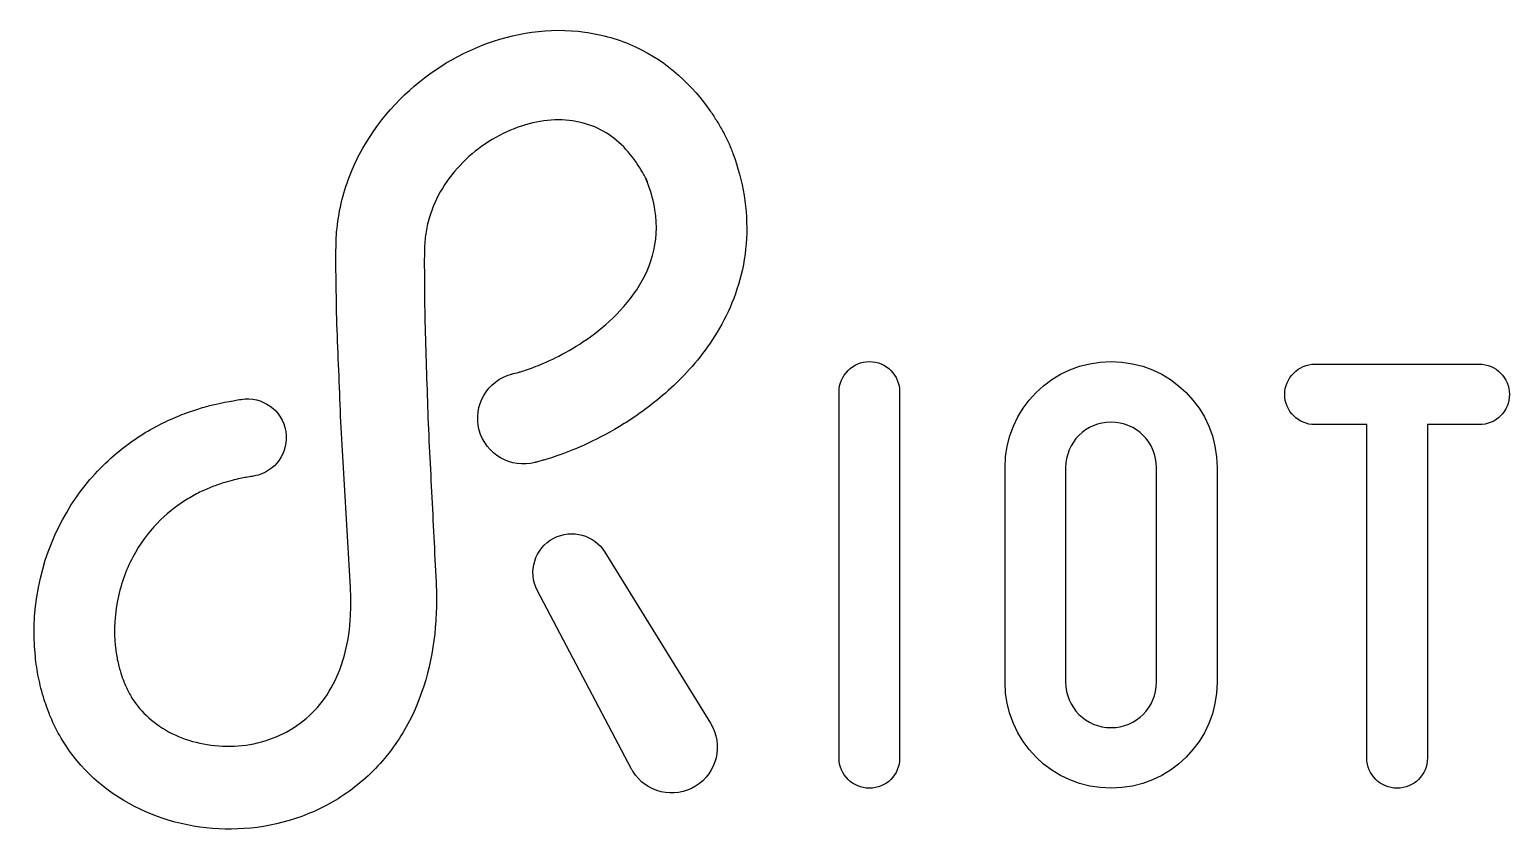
# Model space of a CAD drawing. Extents: x 73.1 to 83.1, y 177.4 to 182.9.
import ezdxf

# ---------------------------------------------------------------- set-up
doc = ezdxf.new("R2010")
doc.units = 0
doc.layers.add('Layer_1', color=7, linetype='CONTINUOUS')

msp = doc.modelspace()

# ---------------------------------------------------------------- linework, layer by layer
at = {"layer": 'Layer_1', "color": 7}
for points in [[(77.769695, 182.171059), (77.774751, 182.161991), (77.778339, 182.155071), (77.785429, 182.141427), (77.799524, 182.114197), (77.801276, 182.110807)], [(77.813987, 182.08287), (77.817433, 182.074283), (77.824213, 182.05708)], [(77.256268, 181.82966), (77.254517, 181.833077), (77.240535, 181.860336), (77.233501, 181.874036), (77.230027, 181.880788), (77.227428, 181.885138)], [(77.252963, 181.833784), (77.248613, 181.844941), (77.246467, 181.850563)], [(75.136943, 181.335385), (75.138045, 181.415071)], [(75.740734, 181.3951), (75.73918, 181.322052)], [(81.796743, 180.589368), (82.913028, 180.589368)], [(81.796743, 180.589368), (82.913028, 180.589368)], [(76.332264, 180.520812), (76.33331, 180.521094), (76.336247, 180.521857)], [(78.559382, 177.910291), (78.559382, 180.400449)], [(78.559382, 177.910291), (78.559382, 180.400449)], [(78.97157, 180.400449), (78.97157, 177.910291)], [(78.97157, 180.400449), (78.97157, 177.910291)], [(82.148792, 177.910291), (82.148792, 180.177209), (81.796743, 180.177209)], [(82.148792, 177.910291), (82.148792, 180.177209), (81.796743, 180.177209)], [(82.913028, 180.177209), (82.560979, 180.177209), (82.560979, 177.910291)], [(82.913028, 180.177209), (82.560979, 180.177209), (82.560979, 177.910291)], [(79.688548, 178.425469), (79.688548, 179.885243)], [(79.688548, 178.425469), (79.688548, 179.885243)], [(80.100735, 179.885243), (80.100735, 178.425469)], [(80.100735, 179.885243), (80.100735, 178.425469)], [(80.718988, 178.425469), (80.718988, 179.885243)], [(80.718988, 178.425469), (80.718988, 179.885243)], [(81.131176, 179.885243), (81.131176, 178.425469)], [(81.131176, 179.885243), (81.131176, 178.425469)], [(74.582925, 179.828324), (74.567502, 179.825528)], [(76.967523, 179.309587), (77.685546, 178.146073)], [(75.814657, 179.182841), (75.818471, 179.106346), (75.821182, 179.021547), (75.820815, 178.928839)], [(75.23725, 178.876129), (75.239595, 178.940844), (75.239453, 179.00152), (75.236798, 179.070218), (75.23225, 179.147362)], [(77.145962, 177.837779), (76.508077, 179.047055)], [(73.694287, 178.430355), (73.695304, 178.427898), (73.697338, 178.422955), (73.701321, 178.413068)], [(73.188854, 178.207765), (73.173205, 178.248611)]]:
    msp.add_lwpolyline(points, dxfattribs=at)
for points in [[(75.813217, 182.58932), (76.01013, 182.722817), (76.233596, 182.814226), (76.470395, 182.846767)], [(76.470395, 182.846767), (76.588554, 182.862784), (76.709792, 182.86462), (76.829477, 182.847784)], [(76.829477, 182.847784), (76.949105, 182.831768), (77.066784, 182.797249), (77.175424, 182.746856)], [(77.175424, 182.746856), (77.394116, 182.645956), (77.567358, 182.48099), (77.685517, 182.307664)], [(75.320863, 182.058182), (75.444389, 182.276846), (75.616558, 182.455511), (75.813217, 182.58932)], [(77.685517, 182.307664), (77.700997, 182.286111), (77.714471, 182.264021), (77.728341, 182.242101)], [(76.55251, 182.243429), (76.418476, 182.226057), (76.278284, 182.171031), (76.15391, 182.087051)], [(76.917411, 182.193233), (76.812444, 182.242779), (76.68694, 182.261394), (76.55251, 182.243429)], [(77.180876, 181.960389), (77.110992, 182.063125), (77.022662, 182.143772), (76.917411, 182.193233)], [(77.728341, 182.242101), (77.742069, 182.220887), (77.756221, 182.194589), (77.769695, 182.171059)], [(76.15391, 182.087051), (76.029282, 182.003297), (75.920642, 181.889798), (75.847198, 181.760142)], [(77.801276, 182.110807), (77.823874, 182.062165), (77.808535, 182.094847), (77.813987, 182.08287)], [(75.178637, 181.704664), (75.210641, 181.829914), (75.258888, 181.949288), (75.320863, 182.058182)], [(77.824213, 182.05708), (77.828648, 182.045527), (77.833393, 182.034284), (77.837433, 182.022562)], [(77.837433, 182.022562), (77.871273, 181.929882), (77.897769, 181.834179), (77.913362, 181.736584)], [(77.206299, 181.921181), (77.197909, 181.934288), (77.189972, 181.948017), (77.180876, 181.960389)], [(77.227428, 181.885138), (77.220083, 181.897058), (77.215197, 181.907566), (77.206299, 181.921181)], [(77.246467, 181.850563), (77.250958, 181.84093), (77.234857, 181.87607), (77.256268, 181.82966)], [(77.261409, 181.811553), (77.259008, 181.818954), (77.25576, 181.826355), (77.252963, 181.833784)], [(77.306973, 181.638537), (77.298414, 181.694467), (77.28268, 181.752374), (77.261409, 181.811553)], [(75.144796, 181.512807), (75.151717, 181.577664), (75.162931, 181.641898), (75.178637, 181.704664)], [(75.847198, 181.760142), (75.809968, 181.69554), (75.782483, 181.626786), (75.763981, 181.556421)], [(77.913362, 181.736584), (77.945931, 181.541874), (77.93435, 181.341458), (77.885058, 181.164431)], [(77.162543, 181.064548), (77.275816, 181.222734), (77.343807, 181.415071), (77.306973, 181.638537)], [(75.138045, 181.415071), (75.139316, 181.447753), (75.141209, 181.480351), (75.144796, 181.512807)], [(75.763981, 181.556421), (75.755055, 181.52114), (75.748784, 181.485407), (75.744745, 181.449363)], [(75.744745, 181.449363), (75.742598, 181.43137), (75.741609, 181.413263), (75.740734, 181.3951)], [(75.138299, 181.178103), (75.137847, 181.230587), (75.135729, 181.28533), (75.136943, 181.335385)], [(75.73918, 181.322052), (75.737513, 181.27019), (75.739321, 181.222762), (75.739321, 181.172933)], [(75.140841, 181.018843), (75.139994, 181.072005), (75.139147, 181.12511), (75.138299, 181.178103)], [(75.739321, 181.172933), (75.739717, 181.123613), (75.740112, 181.074208), (75.740508, 181.024747)], [(77.885058, 181.164431), (77.836444, 180.986726), (77.755458, 180.833229), (77.665462, 180.706737)], [(75.150615, 180.704392), (75.146547, 180.808456), (75.141576, 180.911305), (75.140841, 181.018843)], [(75.740508, 181.024747), (75.740225, 180.926954), (75.744236, 180.824049), (75.747372, 180.721934)], [(76.770892, 180.710155), (76.899898, 180.790349), (77.04913, 180.906644), (77.162543, 181.064548)], [(75.163072, 180.39189), (75.15892, 180.49618), (75.154767, 180.600385), (75.150615, 180.704392)], [(75.747372, 180.721934), (75.750564, 180.619734), (75.753727, 180.517337), (75.756919, 180.414855)], [(76.453305, 180.556912), (76.527991, 180.583436), (76.640529, 180.629423), (76.770892, 180.710155)], [(77.665462, 180.706737), (77.575098, 180.579764), (77.476203, 180.477282), (77.379428, 180.392483)], [(78.559382, 180.400449), (78.559382, 180.512083), (78.653842, 180.606543), (78.765448, 180.606543)], [(78.559382, 180.400449), (78.559382, 180.512083), (78.653842, 180.606543), (78.765448, 180.606543)], [(78.765448, 180.606543), (78.881375, 180.606543), (78.97157, 180.512083), (78.97157, 180.400449)], [(78.765448, 180.606543), (78.881375, 180.606543), (78.97157, 180.512083), (78.97157, 180.400449)], [(79.688548, 179.885243), (79.688548, 180.284521), (80.010597, 180.606515), (80.409848, 180.606515)], [(79.688548, 179.885243), (79.688548, 180.284521), (80.010597, 180.606515), (80.409848, 180.606515)], [(80.409848, 180.606515), (80.809154, 180.606515), (81.131176, 180.284521), (81.131176, 179.885243)], [(80.409848, 180.606515), (80.809154, 180.606515), (81.131176, 180.284521), (81.131176, 179.885243)], [(81.59065, 180.383303), (81.59065, 180.494909), (81.685109, 180.589368), (81.796743, 180.589368)], [(81.59065, 180.383303), (81.59065, 180.494909), (81.685109, 180.589368), (81.796743, 180.589368)], [(82.913028, 180.589368), (83.028956, 180.589368), (83.119122, 180.494909), (83.119122, 180.383303)], [(82.913028, 180.589368), (83.028956, 180.589368), (83.119122, 180.494909), (83.119122, 180.383303)], [(76.112132, 180.140487), (76.067896, 180.3063), (76.166452, 180.476548), (76.332264, 180.520812)], [(76.336247, 180.521857), (76.336247, 180.521857), (76.347801, 180.524879), (76.370144, 180.530755)], [(76.370144, 180.530755), (76.374297, 180.531941), (76.378958, 180.533241), (76.384127, 180.534681)], [(76.384127, 180.534681), (76.390087, 180.536489), (76.396641, 180.538438), (76.403731, 180.540585)], [(76.403731, 180.540585), (76.417967, 180.544991), (76.43452, 180.550415), (76.453305, 180.556912)], [(74.492533, 180.349349), (74.636624, 180.373162), (74.77272, 180.275652), (74.796533, 180.131561)], [(75.177507, 180.079303), (75.170558, 180.182943), (75.167451, 180.287629), (75.163072, 180.39189)], [(75.756919, 180.414855), (75.760337, 180.312345), (75.762456, 180.209948), (75.768444, 180.106816)], [(77.379428, 180.392483), (77.282454, 180.307656), (77.187316, 180.239975), (77.098506, 180.184384)], [(81.796743, 180.177209), (81.685109, 180.177209), (81.59065, 180.267375), (81.59065, 180.383303)], [(81.796743, 180.177209), (81.685109, 180.177209), (81.59065, 180.267375), (81.59065, 180.383303)], [(83.119122, 180.383303), (83.119122, 180.267375), (83.028956, 180.177209), (82.913028, 180.177209)], [(83.119122, 180.383303), (83.119122, 180.267375), (83.028956, 180.177209), (82.913028, 180.177209)], [(74.12009, 180.256698), (74.15941, 180.270962), (74.195906, 180.283674), (74.229831, 180.292741)], [(74.229831, 180.292741), (74.263615, 180.302797), (74.294377, 180.311328), (74.322144, 180.317062)], [(74.322144, 180.317062), (74.349883, 180.323192), (74.374346, 180.329322), (74.395531, 180.333135)], [(74.395531, 180.333135), (74.416745, 180.336723), (74.434597, 180.339717), (74.448947, 180.342146)], [(74.448947, 180.342146), (74.477703, 180.34692), (74.492533, 180.349349), (74.492533, 180.349349)], [(73.858603, 180.133369), (73.905409, 180.161616), (73.95165, 180.184073), (73.995123, 180.205344)], [(73.995123, 180.205344), (74.017043, 180.215343), (74.03868, 180.224128), (74.059414, 180.232998)], [(74.059414, 180.232998), (74.080091, 180.242094), (74.100345, 180.250031), (74.12009, 180.256698)], [(77.098506, 180.184384), (76.920716, 180.073512), (76.768095, 180.01021), (76.660303, 179.971511)], [(80.409848, 180.194355), (80.238103, 180.194355), (80.100735, 180.056959), (80.100735, 179.885243)], [(80.409848, 180.194355), (80.238103, 180.194355), (80.100735, 180.056959), (80.100735, 179.885243)], [(80.718988, 179.885243), (80.718988, 180.056959), (80.581592, 180.194355), (80.409848, 180.194355)], [(80.718988, 179.885243), (80.718988, 180.056959), (80.581592, 180.194355), (80.409848, 180.194355)], [(73.569857, 179.914903), (73.665333, 180.006651), (73.764595, 180.078117), (73.858603, 180.133369)], [(74.796533, 180.131561), (74.820091, 179.988883), (74.724699, 179.854029), (74.582925, 179.828324)], [(75.214059, 179.456983), (75.201913, 179.663895), (75.18971, 179.871599), (75.177507, 180.079303)], [(75.768444, 180.106816), (75.778755, 179.900892), (75.789037, 179.694968), (75.799319, 179.489834)], [(76.492456, 179.920355), (76.326643, 179.876119), (76.156367, 179.974674), (76.112132, 180.140487)], [(76.660303, 179.971511), (76.63327, 179.961991), (76.609062, 179.953969), (76.587961, 179.947387)], [(73.306082, 179.580142), (73.382406, 179.711916), (73.474578, 179.823268), (73.569857, 179.914903)], [(76.532087, 179.930947), (76.505958, 179.923942), (76.492456, 179.920355), (76.492456, 179.920355)], [(76.558668, 179.938461), (76.548838, 179.935693), (76.539997, 179.933179), (76.532087, 179.930947)], [(76.587961, 179.947387), (76.577368, 179.944139), (76.567566, 179.941173), (76.558668, 179.938461)], [(74.38121, 179.783382), (74.357425, 179.777055), (74.332596, 179.767818), (74.305817, 179.757847)], [(74.445727, 179.801065), (74.425897, 179.796998), (74.40457, 179.790642), (74.38121, 179.783382)], [(74.497646, 179.813099), (74.482449, 179.810274), (74.465359, 179.8055), (74.445727, 179.801065)], [(74.536119, 179.81985), (74.52578, 179.818042), (74.512928, 179.815782), (74.497646, 179.813099)], [(74.567502, 179.825528), (74.567502, 179.825528), (74.556824, 179.823607), (74.536119, 179.81985)], [(74.131163, 179.6735), (74.008314, 179.599576), (73.873263, 179.483281), (73.773606, 179.308316)], [(74.221442, 179.722368), (74.192686, 179.707594), (74.161727, 179.692623), (74.131163, 179.6735)], [(74.264689, 179.74135), (74.250734, 179.73522), (74.236328, 179.728893), (74.221442, 179.722368)], [(74.305817, 179.757847), (74.292174, 179.753299), (74.278502, 179.747734), (74.264689, 179.74135)], [(73.092869, 178.598965), (73.053831, 178.976267), (73.151935, 179.318626), (73.306082, 179.580142)], [(75.799319, 179.489834), (75.804432, 179.387268), (75.809544, 179.284899), (75.814657, 179.182841)], [(76.618722, 179.404725), (76.742475, 179.469976), (76.894898, 179.426673), (76.967523, 179.309587)], [(75.23225, 179.147362), (75.226205, 179.250296), (75.220132, 179.35354), (75.214059, 179.456983)], [(76.508077, 179.047055), (76.439859, 179.176372), (76.489405, 179.336507), (76.618722, 179.404725)], [(73.773606, 179.308316), (73.747788, 179.26538), (73.726715, 179.217698), (73.706236, 179.16835)], [(73.706236, 179.16835), (73.686801, 179.118436), (73.67087, 179.065529), (73.657763, 179.010446)], [(73.657763, 179.010446), (73.633724, 178.89997), (73.623866, 178.779579), (73.638526, 178.658793)], [(75.119571, 178.412079), (75.189286, 178.545068), (75.227674, 178.704978), (75.23725, 178.876129)], [(75.820815, 178.928839), (75.819516, 178.899377), (75.81864, 178.870084), (75.816776, 178.840622)], [(75.816776, 178.840622), (75.801296, 178.605546), (75.745394, 178.362674), (75.626953, 178.14192)], [(73.101993, 178.52812), (73.097784, 178.55182), (73.095214, 178.575463), (73.092869, 178.598965)], [(73.638526, 178.658793), (73.640136, 178.643681), (73.641775, 178.628512), (73.644769, 178.613569)], [(73.644769, 178.613569), (73.64765, 178.598682), (73.649204, 178.583259), (73.653187, 178.568599)], [(73.653187, 178.568599), (73.656746, 178.554305), (73.659797, 178.537442), (73.663497, 178.525069)], [(73.11462, 178.456767), (73.10897, 178.480523), (73.106033, 178.50442), (73.101993, 178.52812)], [(73.663497, 178.525069), (73.667113, 178.51233), (73.670757, 178.499534), (73.674401, 178.486709)], [(73.674401, 178.486709), (73.681095, 178.467642), (73.687818, 178.448519), (73.694598, 178.429282)], [(73.131286, 178.383888), (73.124196, 178.410017), (73.120128, 178.432446), (73.11462, 178.456767)], [(73.153573, 178.306264), (73.146201, 178.330077), (73.138376, 178.358211), (73.131286, 178.383888)], [(73.694598, 178.429282), (73.69536, 178.42705), (73.692677, 178.434734), (73.694287, 178.430355)], [(73.701321, 178.413068), (73.703919, 178.40643), (73.706433, 178.399735), (73.709682, 178.393379)], [(73.709682, 178.393379), (73.721094, 178.36725), (73.735133, 178.34228), (73.750076, 178.31762)], [(74.826927, 178.101554), (74.949295, 178.173331), (75.049828, 178.279175), (75.119571, 178.412079)], [(80.409848, 177.704169), (80.010597, 177.704169), (79.688548, 178.02619), (79.688548, 178.425469)], [(80.409848, 177.704169), (80.010597, 177.704169), (79.688548, 178.02619), (79.688548, 178.425469)], [(80.100735, 178.425469), (80.100735, 178.253724), (80.238103, 178.116328), (80.409848, 178.116328)], [(80.100735, 178.425469), (80.100735, 178.253724), (80.238103, 178.116328), (80.409848, 178.116328)], [(80.409848, 178.116328), (80.581592, 178.116328), (80.718988, 178.253724), (80.718988, 178.425469)], [(81.131176, 178.425469), (81.131176, 178.02619), (80.809154, 177.704169), (80.409848, 177.704169)], [(80.409848, 178.116328), (80.581592, 178.116328), (80.718988, 178.253724), (80.718988, 178.425469)], [(81.131176, 178.425469), (81.131176, 178.02619), (80.809154, 177.704169), (80.409848, 177.704169)], [(73.173205, 178.248611), (73.166652, 178.267932), (73.160098, 178.287141), (73.153573, 178.306264)], [(73.750076, 178.31762), (73.811429, 178.22025), (73.904081, 178.135819), (74.021365, 178.077262)], [(73.204221, 178.17062), (73.198515, 178.182823), (73.193713, 178.195308), (73.188854, 178.207765)], [(73.279529, 178.026077), (73.251197, 178.073081), (73.225491, 178.121215), (73.204221, 178.17062)], [(74.021365, 178.077262), (74.138112, 178.018592), (74.277993, 177.986559), (74.419937, 177.98944)], [(74.419937, 177.98944), (74.561824, 177.991954), (74.704954, 178.029552), (74.826927, 178.101554)], [(75.626953, 178.14192), (75.56752, 178.032179), (75.493822, 177.928652), (75.406283, 177.838429)], [(77.685546, 178.146073), (77.775683, 177.999948), (77.730346, 177.808402), (77.584222, 177.718264)], [(73.768069, 177.579512), (73.567682, 177.681627), (73.39444, 177.838288), (73.279529, 178.026077)], [(78.765448, 177.704169), (78.653842, 177.704169), (78.559382, 177.794363), (78.559382, 177.910291)], [(78.765448, 177.704169), (78.653842, 177.704169), (78.559382, 177.794363), (78.559382, 177.910291)], [(78.97157, 177.910291), (78.97157, 177.794363), (78.881375, 177.704169), (78.765448, 177.704169)], [(78.97157, 177.910291), (78.97157, 177.794363), (78.881375, 177.704169), (78.765448, 177.704169)], [(82.354857, 177.704169), (82.243252, 177.704169), (82.148792, 177.794391), (82.148792, 177.910291)], [(82.354857, 177.704169), (82.243252, 177.704169), (82.148792, 177.794391), (82.148792, 177.910291)], [(82.560979, 177.910291), (82.560979, 177.794391), (82.470813, 177.704169), (82.354857, 177.704169)], [(82.560979, 177.910291), (82.560979, 177.794391), (82.470813, 177.704169), (82.354857, 177.704169)], [(75.406283, 177.838429), (75.319253, 177.747839), (75.219285, 177.670385), (75.11234, 177.609144)], [(77.156385, 177.819531), (77.152826, 177.825322), (77.149097, 177.831876), (77.145962, 177.837779)], [(77.584222, 177.718264), (77.438098, 177.62807), (77.246551, 177.673435), (77.156385, 177.819531)], [(74.42714, 177.425761), (74.195313, 177.423812), (73.968627, 177.476635), (73.768069, 177.579512)], [(75.11234, 177.609144), (74.897969, 177.485844), (74.658515, 177.427682), (74.42714, 177.425761)]]:
    msp.add_open_spline(points, degree=3, dxfattribs=at)

doc.saveas('drawing.dxf')
